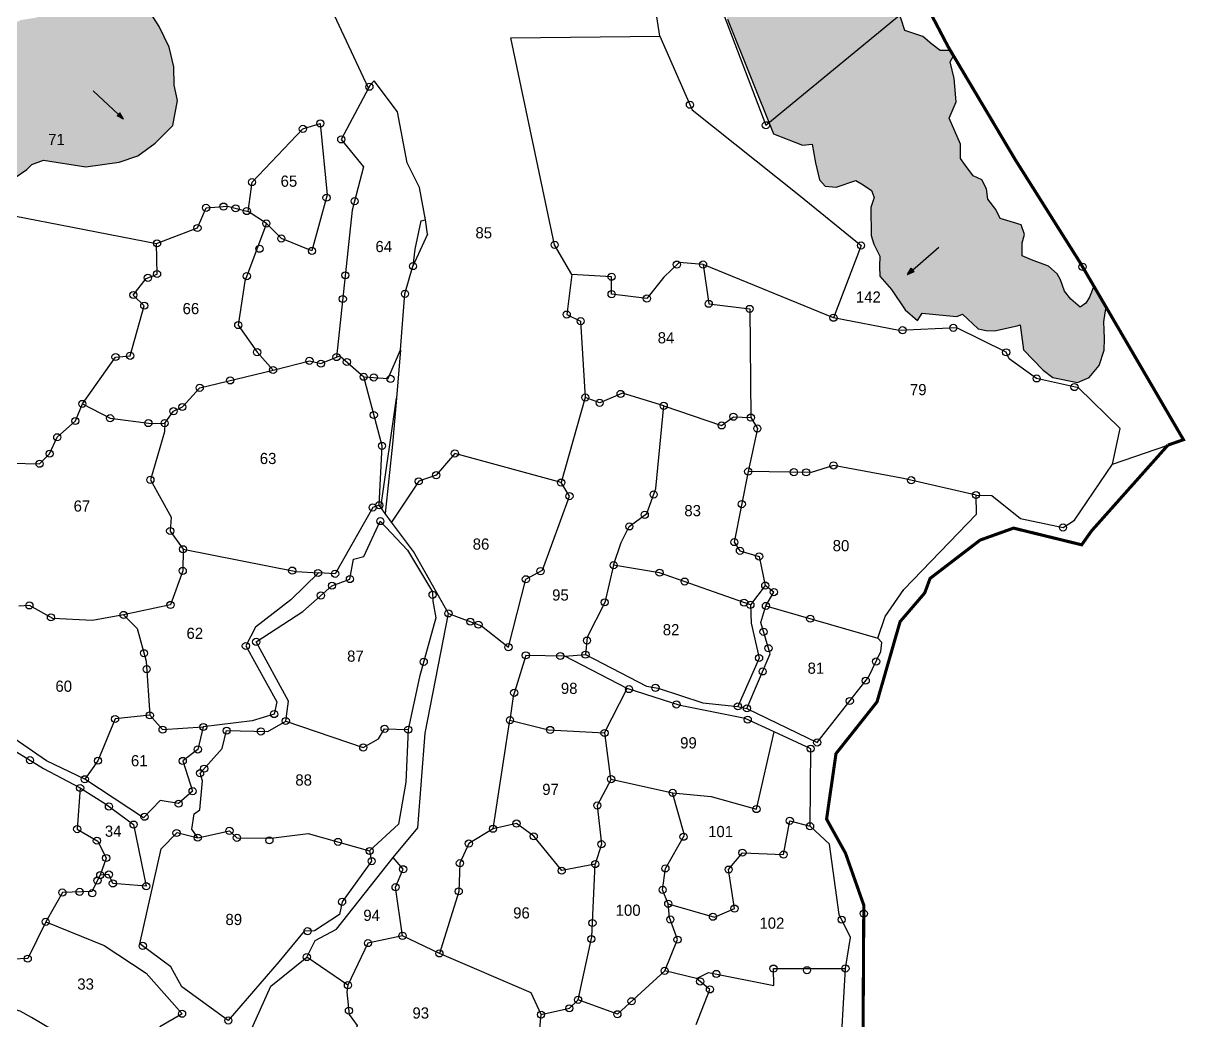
# Model space of a CAD drawing. Header units: metres. Extents: x 280210 to 281891, y 2088431 to 2091353.
# Drawn here: x 280948 to 281891, y 2089552 to 2090361 of the extents above; entities that cross this region are included whole.
import ezdxf
from ezdxf.enums import TextEntityAlignment as Align

# ---------------------------------------------------------------- set-up
doc = ezdxf.new("R2010")
doc.units = ezdxf.units.M
for name, color, linetype in [('POLY_HATCH', 12, 'Continuous'), ('POLY_PARCEL', 6, 'Continuous'), ('POLY_ROAD', 30, 'Continuous'), ('POLY_WATER', 4, 'Continuous'), ('SYM_ARROW', 1, 'Continuous'), ('SYM_STONE', 1, 'Continuous'), ('TEXT_PARCEL', 7, 'Continuous'), ('V_BOUND_LINE', 7, 'Continuous')]:
    doc.layers.add(name, color=color, linetype=linetype)
doc.styles.add('TEXT_MAP', font='')
doc.styles.get('TEXT_MAP').set_extended_font_data('Kruti Dev 050')
pattern_1 = [(0, (280305.359, 2088395.0524), (6.294827, 6.294827), [6.294827, -6.294827]), (90, (280311.654, 2088395.0524), (-6.294827, 6.294827), [6.294827, -6.294827])]

# ---------------------------------------------------------------- blocks, each defined once
blk = doc.blocks.new('STONE')
blk.add_circle((0, 0), 0.851)
blk = doc.blocks.new('ARROWASPECT')
h = blk.add_hatch(color=256)
h.paths.add_polyline_path([(2.85, -2.85), (3.72, -1.98), (0, 0)])
h.paths.add_polyline_path([(0, 0), (1.98, -3.72), (2.85, -2.85)])
for points in [[(0, 0), (17.15, -17.15)], [(0, 0), (1.98, -3.72)], [(0, 0), (3.72, -1.98)], [(3.72, -1.98), (1.98, -3.72)]]:
    blk.add_lwpolyline(points)

msp = doc.modelspace()

# ---------------------------------------------------------------- hatches: boundary and pattern name
at = {"layer": 'POLY_HATCH'}
h = msp.add_hatch(dxfattribs=at)
h.set_pattern_fill('ZIGZAG', color=256, scale=50.35862, style=0)
h.set_pattern_definition(pattern_1)
h.paths.add_polyline_path([(281057.36, 2090586.65), (281048.68, 2090574.85), (281038.26, 2090571.03), (281030.97, 2090565.83), (281028.89, 2090559.58), (281028.89, 2090550.91), (281027.5, 2090539.11), (281026.46, 2090532.18), (281017.78, 2090517.6), (281003.2, 2090511.01), (281002.15, 2090499.36), (280996.59, 2090483.74), (280992.08, 2090473.68), (280983.75, 2090467.78), (280974.72, 2090464.32), (280970.21, 2090456.68), (280972.99, 2090453.21), (280974.03, 2090451.13), (280975.76, 2090445.58), (280975.42, 2090439.68), (280973.68, 2090435.87), (280968.47, 2090432.4), (280963.27, 2090430.66), (280963.27, 2090419.21), (280966.74, 2090379.31), (280966.39, 2090369.25), (280958.06, 2090365.78), (280946.11, 2090363.92), (280937.78, 2090360.1), (280928.41, 2090353.85), (280916.26, 2090351.77), (280900.29, 2090349.34), (280890.22, 2090353.51), (280879.46, 2090348.3), (280873.56, 2090340.67), (280866.62, 2090336.51), (280853.77, 2090338.93), (280846.48, 2090341.02), (280834.68, 2090355.24), (280818.36, 2090360.79), (280811.77, 2090365.65), (280810.03, 2090370.85), (280788.61, 2090346.73), (280793.33, 2090341.01), (280792.99, 2090334.94), (280788.95, 2090318.1), (280788.95, 2090306.32), (280788.61, 2090299.58), (280786.59, 2090289.14), (280789.68, 2090267.79), (280790.35, 2090257.01), (280797.43, 2090243.2), (280806.19, 2090236.13), (280818.04, 2090230.44), (280855.11, 2090223.03), (280866.91, 2090228.76), (280881.06, 2090239.87), (280885.44, 2090245.93), (280889.49, 2090251.66), (280906.67, 2090243.58), (280916.78, 2090237.18), (280922.85, 2090233.47), (280927.23, 2090232.12), (280941.38, 2090236.17), (280950.82, 2090242.57), (280954.86, 2090246.61), (280964.3, 2090250.31), (280998.67, 2090244.92), (281025.63, 2090248.63), (281040.79, 2090253.68), (281054.95, 2090264.12), (281069.1, 2090278.27), (281073.04, 2090298.57), (281070.34, 2090311.03), (281070.01, 2090325.85), (281066.3, 2090342.01), (281058.21, 2090358.52), (281051.47, 2090369.29), (281050.76, 2090379.84), (281079.74, 2090380.51), (281100.3, 2090391.29), (281113.11, 2090397.69), (281117.49, 2090416.21), (281121.87, 2090428.34), (281111.08, 2090447.87), (281096.93, 2090468.42), (281099.63, 2090470.78), (281124.56, 2090458.99), (281135.68, 2090460.33), (281163.72, 2090468.61), (281173.15, 2090478.04), (281182.92, 2090493.53), (281186.29, 2090510.71), (281186.29, 2090523.84), (281185.28, 2090529.57), (281180.23, 2090542.36), (281176.18, 2090553.14), (281171.47, 2090558.53), (281159, 2090569.98), (281149.9, 2090580.42), (281166.07, 2090584.46), (281184.95, 2090562.57), (281207.19, 2090566.95), (281223.11, 2090582.65), (281226.48, 2090597.8), (281228.5, 2090607.91), (281227.49, 2090616.33), (281222.1, 2090631.48), (281210.3, 2090644.95), (281200.19, 2090661.79), (281188.4, 2090671.56), (281177.61, 2090678.3), (281188.06, 2090676.95), (281207.94, 2090672.23), (281217.71, 2090672.57), (281211.99, 2090686.72), (281213.67, 2090693.79), (281220.75, 2090697.49), (281234.9, 2090698.84), (281241.31, 2090706.14), (281237.94, 2090731.06), (281236.92, 2090747.56), (281233.22, 2090762.05), (281224.12, 2090773.16), (281231.87, 2090786.63), (281232.88, 2090804.48), (281224.79, 2090809.53), (281220.75, 2090813.57), (281226.48, 2090820.65), (281235.24, 2090823), (281242.65, 2090831.09), (281253.44, 2090860.05), (281250.06, 2090868.32), (281251.75, 2090878.76), (281248.04, 2090892.57), (281245.34, 2090897.95), (281243.66, 2090908.73), (281149.02, 2090815.98), (281152.27, 2090808.4), (281150.88, 2090802.16), (281150.88, 2090795.22), (281151.58, 2090783.77), (281150.19, 2090776.14), (281135.26, 2090760.7), (281128.32, 2090753.42), (281124.5, 2090736.76), (281125.19, 2090720.8), (281123.8, 2090716.29), (281119.29, 2090712.48), (281114.78, 2090707.27), (281107.84, 2090704.15), (281109.57, 2090697.91), (281110.27, 2090692.01), (281110.27, 2090681.95), (281109.92, 2090676.05), (281105.41, 2090669.8), (281093.95, 2090661.13), (281085.27, 2090659.74), (281081.45, 2090656.62), (281080.76, 2090652.8), (281082.7, 2090636.61), (281079.92, 2090631.75), (281071.94, 2090618.22), (281058.74, 2090610.24), (281058.74, 2090601.22)])
h.paths.add_polyline_path([(281148.11, 2090707.34), (281141.86, 2090710.47), (281135.27, 2090715.32), (281133.19, 2090724), (281131.1, 2090733.02), (281131.8, 2090746.89), (281138.74, 2090755.22), (281144.64, 2090760.43), (281153.32, 2090766.32), (281164.08, 2090767.02), (281176.23, 2090756.26), (281183.18, 2090750.71), (281191.85, 2090741.69), (281192.2, 2090730.94), (281185.61, 2090726.08), (281188.73, 2090721.57), (281191.51, 2090716.71), (281190.81, 2090711.16), (281182.48, 2090709.42), (281173.46, 2090708.73), (281157.14, 2090711.16), (281152.97, 2090710.47)], flags=16)
h = msp.add_hatch(dxfattribs=at)
h.set_pattern_fill('ZIGZAG', color=256, scale=50.35862, style=0)
h.set_pattern_definition(pattern_1)
h.paths.add_polyline_path([(281663.01, 2090355.47), (281659.98, 2090364.57), (281656.61, 2090372.31), (281653.91, 2090382.42), (281656.9, 2090387.96), (281666.34, 2090388.29), (281671.73, 2090386.27), (281674.78, 2090386.62), (281670.35, 2090395.08), (281667.54, 2090403.85), (281659.26, 2090406.14), (281655.21, 2090410.52), (281653.19, 2090426.35), (281650.16, 2090436.79), (281644.77, 2090442.85), (281643.76, 2090449.59), (281645.44, 2090454.64), (281650.36, 2090457.51), (281640.39, 2090461.17), (281633.98, 2090471.27), (281629.27, 2090475.99), (281630.95, 2090486.77), (281633.31, 2090492.83), (281630.95, 2090500.91), (281620.17, 2090508.66), (281615.11, 2090522.13), (281615.45, 2090532.91), (281610.06, 2090542.67), (281611.07, 2090549.75), (281615.45, 2090550.42), (281619.49, 2090550.08), (281623.05, 2090550.04), (281621.88, 2090554.04), (281614.43, 2090577.68), (281609.67, 2090579.92), (281603.6, 2090590.36), (281599.9, 2090592.72), (281585.41, 2090592.72), (281580.01, 2090592.38), (281572.6, 2090593.73), (281572.94, 2090602.15), (281572.94, 2090613.26), (281579.34, 2090624.04), (281576.64, 2090633.47), (281567.88, 2090644.59), (281566.87, 2090655.36), (281566.87, 2090662.77), (281571.93, 2090667.15), (281575.24, 2090669.66), (281567.81, 2090680.43), (281558.71, 2090683.8), (281553.99, 2090689.19), (281551.97, 2090697.61), (281552.64, 2090706.36), (281542.53, 2090718.49), (281545.87, 2090730.4), (281542.2, 2090747.45), (281535.78, 2090756.01), (281528.03, 2090770.49), (281528.7, 2090776.89), (281531.06, 2090787.33), (281530.38, 2090804.85), (281522.97, 2090807.21), (281519.26, 2090818.99), (281416.39, 2090766.02), (281406.95, 2090759.29), (281391.79, 2090745.14), (281389.43, 2090705.4), (281393.47, 2090699.68), (281395.49, 2090693.61), (281407.96, 2090689.91), (281414.7, 2090684.18), (281420.43, 2090684.18), (281428.85, 2090684.86), (281436.61, 2090684.86), (281438.29, 2090682.16), (281428.18, 2090676.44), (281421.78, 2090670.38), (281418.07, 2090659.94), (281414.36, 2090651.85), (281421.47, 2090635.09), (281429.22, 2090625.33), (281444.38, 2090618.93), (281466.96, 2090610.85), (281481.45, 2090610.17), (281493.58, 2090609.5), (281477.41, 2090599.06), (281461.57, 2090587.27), (281450.45, 2090570.09), (281448.77, 2090552.43), (281452.14, 2090542.33), (281456.52, 2090532.56), (281460.9, 2090520.78), (281478.09, 2090511.68), (281481.79, 2090509.66), (281489.54, 2090504.27), (281484.83, 2090496.86), (281479.1, 2090493.83), (281474.38, 2090489.79), (281466.33, 2090468.47), (281469.7, 2090453.98), (281486.89, 2090435.12), (281514.52, 2090431.08), (281520.59, 2090424.68), (281508.46, 2090399.09), (281518.97, 2090364.7), (281556.39, 2090271.54), (281579.98, 2090262.45), (281587.73, 2090263.12), (281590.43, 2090247.96), (281593.8, 2090234.15), (281598.18, 2090229.1), (281607.28, 2090228.43), (281623.16, 2090233.68), (281629.23, 2090230.31), (281635.97, 2090225.59), (281637.99, 2090219.87), (281635.3, 2090211.79), (281635.63, 2090189.22), (281637.65, 2090182.15), (281642.71, 2090172.38), (281642.37, 2090163.96), (281642.71, 2090156.21), (281652.14, 2090145.44), (281663.27, 2090128.93), (281673.04, 2090120.18), (281677.08, 2090126.24), (281696.29, 2090124.22), (281705.05, 2090123.55), (281709.77, 2090125.23), (281722.24, 2090113.44), (281728.98, 2090112.09), (281735.72, 2090111.76), (281754.06, 2090115.96), (281756.42, 2090116.64), (281759.12, 2090096.43), (281774.96, 2090079.93), (281783.04, 2090073.87), (281802.93, 2090069.82), (281812.36, 2090073.87), (281820.45, 2090083.63), (281824.49, 2090096.09), (281824.83, 2090105.19), (281824.49, 2090112.6), (281824.16, 2090119), (281825.5, 2090126.41), (281826.06, 2090131.13), (281816.13, 2090148.16), (281812.74, 2090139.06), (281809.71, 2090134.34), (281804.99, 2090130.97), (281797.58, 2090137.37), (281792.52, 2090144.11), (281789.15, 2090153.2), (281786.46, 2090157.92), (281779.38, 2090164.31), (281765.56, 2090169.37), (281758.15, 2090172.73), (281758.15, 2090183.18), (281759.83, 2090189.91), (281757.14, 2090197.66), (281751.07, 2090199.68), (281740.29, 2090203.05), (281736.58, 2090210.12), (281730.18, 2090218.54), (281729.17, 2090226.96), (281725.46, 2090234.37), (281718.38, 2090237.4), (281711.98, 2090245.82), (281707.94, 2090251.54), (281707.94, 2090263.33), (281698.73, 2090284.41), (281704.46, 2090297.55), (281702.78, 2090316.41), (281699.74, 2090329.88), (281702.35, 2090334.95), (281699.81, 2090339.21), (281691.65, 2090339.31), (281684.92, 2090344.36), (281677.5, 2090350.42)])

# ---------------------------------------------------------------- linework, layer by layer
for points in [[(281699.81, 2090339.21), (281691.65, 2090339.31), (281684.92, 2090344.36), (281677.5, 2090350.42), (281663.01, 2090355.47), (281659.98, 2090364.57), (281656.61, 2090372.31), (281653.91, 2090382.42), (281656.9, 2090387.96), (281666.34, 2090388.29), (281671.73, 2090386.27), (281674.78, 2090386.62)], [(280941.38, 2090236.17), (280950.82, 2090242.57), (280954.86, 2090246.61), (280964.3, 2090250.31), (280998.67, 2090244.92), (281025.63, 2090248.63), (281040.79, 2090253.68), (281054.95, 2090264.12), (281069.1, 2090278.27), (281073.04, 2090298.57), (281070.34, 2090311.03), (281070.01, 2090325.85), (281066.3, 2090342.01), (281058.21, 2090358.52), (281051.47, 2090369.29)], [(281518.97, 2090364.7), (281556.39, 2090271.54), (281579.98, 2090262.45), (281587.73, 2090263.12), (281590.43, 2090247.96), (281593.8, 2090234.15), (281598.18, 2090229.1), (281607.28, 2090228.43), (281623.16, 2090233.68), (281629.23, 2090230.31), (281635.97, 2090225.59), (281637.99, 2090219.87), (281635.3, 2090211.79), (281635.63, 2090189.22), (281637.65, 2090182.15), (281642.71, 2090172.38), (281642.37, 2090163.96), (281642.71, 2090156.21), (281652.14, 2090145.44), (281663.27, 2090128.93), (281673.04, 2090120.18), (281677.08, 2090126.24), (281696.29, 2090124.22), (281705.05, 2090123.55), (281709.77, 2090125.23), (281722.24, 2090113.44), (281728.98, 2090112.09), (281735.72, 2090111.76), (281754.06, 2090115.96), (281756.42, 2090116.64), (281759.12, 2090096.43), (281774.96, 2090079.93), (281783.04, 2090073.87), (281802.93, 2090069.82), (281812.36, 2090073.87), (281820.45, 2090083.63), (281824.49, 2090096.09), (281824.83, 2090105.19), (281824.49, 2090112.6), (281824.16, 2090119), (281825.5, 2090126.41), (281826.06, 2090131.13)], [(281816.13, 2090148.16), (281812.74, 2090139.06), (281809.71, 2090134.34), (281804.99, 2090130.97), (281797.58, 2090137.37), (281792.52, 2090144.11), (281789.15, 2090153.2), (281786.46, 2090157.92), (281779.38, 2090164.31), (281765.56, 2090169.37), (281758.15, 2090172.73), (281758.15, 2090183.18), (281759.83, 2090189.91), (281757.14, 2090197.66), (281751.07, 2090199.68), (281740.29, 2090203.05), (281736.58, 2090210.12), (281730.18, 2090218.54), (281729.17, 2090226.96), (281725.46, 2090234.37), (281718.38, 2090237.4), (281711.98, 2090245.82), (281707.94, 2090251.54), (281707.94, 2090263.33), (281698.73, 2090284.41), (281704.46, 2090297.55), (281702.78, 2090316.41), (281699.74, 2090329.88), (281702.35, 2090334.95)]]:
    msp.add_lwpolyline(points, dxfattribs=at)
at = {"layer": 'POLY_PARCEL'}
for points in [[(281464.15, 2090350.68), (281425.15, 2090600.34)], [(281425.15, 2090600.34), (281433.06, 2090585.99), (281550.19, 2090278.54), (281676.66, 2090383.03)], [(281227.94, 2090308.51), (281168.32, 2090436.1)], [(281392.89, 2090157.45), (281378.85, 2090181.58), (281343.29, 2090349.58), (281464.15, 2090350.68)], [(281464.15, 2090350.68), (281490.4, 2090291.1), (281577.05, 2090222.03), (281627.36, 2090181.04), (281605.02, 2090122.43)], [(281229.26, 2090310.98), (281232.39, 2090314.56)], [(281274.08, 2090201.9), (281269.16, 2090228.02), (281259.32, 2090247.94), (281251.28, 2090289.47), (281232.39, 2090314.56)], [(281227.94, 2090308.51), (281205.79, 2090267.09), (281223.76, 2090244.91), (281214.77, 2090209.58), (281201.96, 2090090.54)], [(281229.26, 2090310.98), (281227.94, 2090308.51)], [(281130.3, 2090208.68), (281133.4, 2090232.47), (281174.67, 2090275.61), (281188.79, 2090280.07), (281194.48, 2090222.13), (281182.06, 2090176.6), (281157.21, 2090186.69), (281145.05, 2090198.85)], [(280785.73, 2090241.75), (280798.43, 2090233.27), (280872.05, 2090218.24), (281055.81, 2090182.55)], [(281055.81, 2090182.55), (281089.14, 2090195.22), (281096.13, 2090211.52), (281113.47, 2090212.81), (281130.3, 2090208.68)], [(281145.05, 2090198.85), (281130.3, 2090208.68)], [(281270.43, 2090201.09), (281265.51, 2090178.07), (281263.95, 2090164.33)], [(281270.43, 2090201.09), (281274.08, 2090201.9)], [(281275.63, 2090190.26), (281274.08, 2090201.9)], [(281145.05, 2090198.85), (281127.7, 2090152.17)], [(281275.63, 2090190.26), (281263.95, 2090164.33)], [(280995.8, 2090052.53), (281022.74, 2090090.57), (281034.6, 2090091.56), (281046.03, 2090132.2), (281037.13, 2090140.85), (281047.51, 2090154.19), (281056.41, 2090157.89), (281055.81, 2090182.55)], [(281253.85, 2090096.46), (281257.48, 2090141.83), (281263.95, 2090164.33)], [(281499.24, 2090165.57), (281479.81, 2090167.34), (281467.44, 2090155.33), (281453.66, 2090138.03), (281425.05, 2090141.56), (281425.05, 2090155.69), (281392.89, 2090157.45)], [(281499.24, 2090165.57), (281503.83, 2090133.79), (281537.04, 2090129.56), (281537.99, 2090041.43)], [(281605.02, 2090122.43), (281499.24, 2090165.57)], [(281127.7, 2090152.17), (281122.26, 2090116.48), (281137.53, 2090094.49), (281150.48, 2090080.01)], [(281392.89, 2090157.45), (281388.65, 2090124.97), (281399.96, 2090119.67), (281403.74, 2090057.68)], [(281831.26, 2090003.66), (281837.62, 2090032.61), (281803.7, 2090065.45), (281769.79, 2090073.22), (281747.53, 2090089.11), (281745.06, 2090094.4), (281705.04, 2090114.31), (281658.41, 2090112.19), (281605.02, 2090122.43)], [(281223.98, 2090074.57), (281243.76, 2090073.18), (281253.85, 2090096.46)], [(281253.85, 2090096.46), (281250.54, 2090057.24)], [(281150.48, 2090080.01), (281179.98, 2090087.51), (281189.3, 2090085.18), (281201.96, 2090090.54)], [(281201.96, 2090090.54), (281204.57, 2090091.64), (281223.98, 2090074.57)], [(281062.57, 2090036.95), (281069.74, 2090046.59), (281076.9, 2090050.04), (281090.99, 2090065.61), (281150.48, 2090080.01)], [(281236.64, 2089970.31), (281238.84, 2090018.44), (281223.98, 2090074.57)], [(281403.74, 2090057.68), (281384.16, 2089988.7)], [(281467.33, 2090050.97), (281433.77, 2090061.21), (281415.4, 2090053.44), (281403.74, 2090057.68)], [(280917.85, 2090012.39), (280938.14, 2090004.5), (280961.13, 2090004), (280969.28, 2090012.15), (280975.46, 2090025.49), (280990.12, 2090038.7), (280995.8, 2090052.53)], [(280995.8, 2090052.53), (281018.33, 2090040.91), (281051.7, 2090036.71), (281062.57, 2090036.95)], [(281237.89, 2089968.58), (281250.54, 2090057.24)], [(281250.54, 2090057.24), (281247.38, 2090019.89), (281241.41, 2089963.74)], [(281426.73, 2089921.78), (281432.71, 2089940.09), (281439.42, 2089953.16), (281453.55, 2089963.75), (281460.97, 2089983.88), (281467.33, 2090050.97)], [(281467.33, 2090050.97), (281514.32, 2090035.08), (281523.86, 2090042.14), (281537.99, 2090041.43)], [(281537.99, 2090041.43), (281543.29, 2090032.6), (281535.87, 2089997.65)], [(281062.57, 2090036.95), (281062.37, 2090029.95), (281051, 2089990.93), (281067.8, 2089960.55), (281067.06, 2089949.43), (281077.44, 2089934.61)], [(281384.16, 2089988.7), (281297.95, 2090012.36), (281282.76, 2089994.7), (281268.62, 2089989.76), (281246.65, 2089956.52)], [(281720.64, 2089978.63), (281661.92, 2089992.03), (281605.03, 2090002.62), (281587.02, 2089996.97), (281535.87, 2089997.65)], [(281535.87, 2089997.65), (281524.57, 2089940.45), (281529.16, 2089933.38), (281544.71, 2089928.79), (281549.69, 2089905.18)], [(281292.73, 2089882.59), (281319.5, 2089872.53), (281341.41, 2089855.23), (281355.54, 2089910.31), (281368.96, 2089917.73), (281390.87, 2089977.75), (281384.16, 2089988.7)], [(281077.44, 2089934.61), (281077.2, 2089917.07), (281067.31, 2089889.5), (281029.25, 2089881.35)], [(281077.44, 2089934.61), (281169.17, 2089916.69), (281187.26, 2089915.62)], [(281426.73, 2089921.78), (281419.45, 2089891.56), (281405.36, 2089863.22), (281403.87, 2089849.16)], [(281537.65, 2089889.51), (281463.96, 2089915.62), (281426.73, 2089921.78)], [(281549.69, 2089905.18), (281537.65, 2089889.51)], [(281550.25, 2089888.67), (281556.69, 2089899.86), (281549.69, 2089905.18)], [(281029.25, 2089881.35), (281004.07, 2089876.73), (280971.92, 2089878.49), (280952.84, 2089889.09), (280944.3, 2089888.4)], [(281537.65, 2089889.51), (281538.21, 2089874.68), (281544.65, 2089846.42), (281527.49, 2089807.22)], [(281534.82, 2089805.6), (281553.61, 2089849.78), (281546.05, 2089875.24), (281550.25, 2089888.67)], [(281550.25, 2089888.67), (281641.09, 2089862.57)], [(281029.25, 2089881.35), (281040.37, 2089870.48), (281047.54, 2089843.8), (281050.49, 2089799.94)], [(281387.12, 2089848.01), (281355.51, 2089848.59), (281345.15, 2089815.29), (281342.63, 2089795.99)], [(281419.34, 2089785.63), (281437.76, 2089821.69)], [(281050.49, 2089799.94), (281022.32, 2089796.98), (281008.48, 2089763.14), (280997.78, 2089748.09)], [(281050.49, 2089799.94), (281060.87, 2089788.33), (281093.91, 2089790.49)], [(281160.81, 2089795.33), (281223.65, 2089773.83), (281236.01, 2089780.89), (281240.96, 2089789.01), (281260.11, 2089788.32)], [(281328.87, 2089707.96), (281342.63, 2089795.99)], [(281342.63, 2089795.99), (281373.98, 2089788.15), (281419.34, 2089785.63)], [(281419.34, 2089785.63), (281424.11, 2089748.29), (281424.67, 2089748.17)], [(281474.57, 2089737.04), (281505.93, 2089733.96), (281542.6, 2089723.88), (281556.86, 2089786.54)], [(281424.67, 2089748.17), (281413.47, 2089726.75), (281416.83, 2089695.41), (281411.79, 2089679.27)], [(281424.67, 2089748.17), (281474.57, 2089737.04)], [(280993.99, 2089741.01), (280991.62, 2089707.65), (281008.42, 2089697.77), (281015.1, 2089684.18), (281010.33, 2089670.37)], [(281471, 2089647.1), (281466.45, 2089658.41), (281468.69, 2089675.76), (281484.09, 2089702.62), (281474.57, 2089737.04)], [(281411.79, 2089679.27), (281384.63, 2089673.96), (281361.91, 2089701.8), (281347.91, 2089712.15), (281328.87, 2089707.96)], [(281471, 2089647.1), (281508.51, 2089636.19), (281524.75, 2089643.18), (281519.99, 2089674.8), (281531.19, 2089688.51), (281564.52, 2089686.98), (281569.56, 2089714.4), (281586.02, 2089709.94)], [(281089.37, 2089700.67), (281115.12, 2089706.24), (281121.13, 2089700.59), (281148.68, 2089700.24), (281179.07, 2089704.12), (281228.83, 2089689.91)], [(281328.87, 2089707.96), (281309.28, 2089695.93), (281302, 2089679.98), (281301.08, 2089657.17), (281285.4, 2089606.81)], [(281255.45, 2089621.08), (281249.85, 2089660.53), (281256.01, 2089675.08), (281247.96, 2089684.69)], [(281397.88, 2089569.21), (281408.99, 2089620.23), (281411.79, 2089679.27)], [(281468.13, 2089592.72), (281478.56, 2089618), (281472.12, 2089635.91), (281471, 2089647.1)], [(280966.08, 2089632.46), (280951.51, 2089602.57), (280939.16, 2089602.08), (280934.95, 2089589.23), (280937.67, 2089576.39), (280935.24, 2089562.81)], [(281255.45, 2089621.08), (281227.45, 2089615.2), (281211.21, 2089581.07)], [(281285.4, 2089606.81), (281255.45, 2089621.08)], [(281367.82, 2089557.15), (281359.89, 2089574.73), (281285.4, 2089606.81)], [(281211.21, 2089581.07), (281177.83, 2089603.86)], [(281468.13, 2089592.72), (281429.77, 2089557.46), (281397.88, 2089569.21)], [(281493.89, 2089586.56), (281468.13, 2089592.72)], [(281493.61, 2089549.07), (281504.8, 2089577.61), (281493.89, 2089586.56)], [(281493.89, 2089586.56), (281503.76, 2089591.42), (281556.67, 2089580.79), (281556.39, 2089594.5), (281614.73, 2089594.63)], [(281211.21, 2089581.07), (281210.37, 2089575.47), (281212.33, 2089557.28), (281218.7, 2089548.4), (281204.14, 2089501.67), (281201.9, 2089485.72), (281180.81, 2089464.06)], [(281367.82, 2089557.15), (281390.78, 2089562.28), (281397.88, 2089569.21)], [(281345.69, 2089507.24), (281358.02, 2089540.09), (281366.98, 2089545.96), (281367.82, 2089557.15)]]:
    msp.add_lwpolyline(points, dxfattribs=at)
at = {"layer": 'POLY_ROAD'}
for points in [[(281831.26, 2090003.66), (281876.33, 2090019.14)], [(281800.52, 2089958.2), (281831.26, 2090003.66)], [(281641.09, 2089862.57), (281646.94, 2089880.15), (281662.01, 2089902.13), (281721.05, 2089963.17), (281720.64, 2089978.63)], [(281720.64, 2089978.63), (281733.38, 2089978.33), (281756.59, 2089959.61), (281791.2, 2089952.28), (281800.52, 2089958.2)], [(281237.89, 2089968.58), (281236.64, 2089970.31)], [(281534.82, 2089805.6), (281591.82, 2089777.92), (281633.35, 2089830.83), (281643.53, 2089851.58), (281644.35, 2089858.91), (281641.09, 2089862.57)], [(281387.12, 2089848.01), (281403.87, 2089849.16)], [(281437.76, 2089821.69), (281387.12, 2089848.01)], [(281403.87, 2089849.16), (281453.42, 2089823.48)], [(281453.42, 2089823.48), (281462.74, 2089821.87), (281498.98, 2089810.07), (281527.49, 2089807.22)], [(281556.86, 2089786.54), (281533.29, 2089797.4), (281480.57, 2089807.83), (281437.76, 2089821.69)], [(281527.49, 2089807.22), (281534.82, 2089805.6)], [(281586.02, 2089709.94), (281586.54, 2089772.88), (281556.86, 2089786.54)], [(281614.73, 2089594.63), (281618.9, 2089619.68), (281609.51, 2089638.46), (281601.68, 2089695.33), (281586.02, 2089709.94)], [(281610.29, 2089514.56), (281614.73, 2089594.63)], [(280998.05, 2089533.55), (280979.18, 2089540.24), (280954.68, 2089554.72), (280945.37, 2089559.89), (280935.24, 2089562.81)]]:
    msp.add_lwpolyline(points, dxfattribs=at)
at = {"layer": 'POLY_WATER'}
for points in [[(281236.64, 2089970.31), (281231.3, 2089968.53), (281200.83, 2089914.73), (281187.26, 2089915.62)], [(281241.41, 2089963.74), (281237.89, 2089968.58)], [(281246.65, 2089956.52), (281241.41, 2089963.74)], [(281160.81, 2089795.33), (281162.96, 2089811.49), (281136.83, 2089859.56), (281174.56, 2089884.06), (281198.27, 2089905.07), (281212.82, 2089910.46), (281215.64, 2089926.52), (281223.99, 2089928.68), (281237.46, 2089957.49), (281259.56, 2089933.79), (281279.79, 2089900.01), (281280.06, 2089892.47), (281282.48, 2089879), (281269.28, 2089831.07), (281260.11, 2089788.32)], [(281292.73, 2089882.59), (281264.45, 2089932.74), (281246.65, 2089956.52)], [(281187.26, 2089915.62), (281164.91, 2089893.54), (281136.22, 2089871.31), (281128.44, 2089856.2), (281153.6, 2089810.95)], [(281247.96, 2089684.69), (281267.81, 2089708.81), (281273.82, 2089785.5), (281292.73, 2089882.59)], [(280997.78, 2089748.09), (280966.75, 2089762.89), (280914.04, 2089799.35), (280906.03, 2089810.02), (280930.51, 2089845.95)], [(281153.6, 2089810.95), (281151.38, 2089800.94), (281133.59, 2089795.39), (281093.91, 2089790.49)], [(281089.37, 2089700.67), (281084.55, 2089707.69), (281086.44, 2089720.08), (281091.02, 2089723.31), (281093.17, 2089746.74), (281091.29, 2089752.94), (281109.07, 2089772.98), (281112.84, 2089787.52), (281146.26, 2089786.71), (281160.81, 2089795.33)], [(281093.91, 2089790.49), (281089.46, 2089772.26), (281077.22, 2089762.93), (281085.23, 2089738.47), (281073.85, 2089728.3), (281058.94, 2089730.97), (281045.38, 2089716.75), (280997.78, 2089748.09)], [(281260.11, 2089788.32), (281258.22, 2089745.77), (281252.29, 2089711.56), (281228.83, 2089689.91)], [(280896.6, 2089753.43), (280904.23, 2089780.2), (280923.3, 2089781.88), (280964.24, 2089756.94), (280993.99, 2089741.01)], [(280993.99, 2089741.01), (280995.65, 2089740.12), (281014.45, 2089728.1), (281037.38, 2089711.32), (281047.6, 2089661.34), (281020.57, 2089663.62), (281017.29, 2089670.78), (281010.33, 2089670.37)], [(281042.51, 2089614.65), (281059.73, 2089691.78), (281072.67, 2089704.98), (281089.37, 2089700.67)], [(281228.83, 2089689.91), (281230.45, 2089681.56), (281206.46, 2089648.71), (281204.31, 2089638.47), (281184.1, 2089625.01), (281175.74, 2089624.74), (281155.19, 2089600.07), (281114.19, 2089552.43)], [(281177.83, 2089603.86), (281184.72, 2089617.42), (281201.85, 2089626.53), (281247.96, 2089684.69)], [(281010.33, 2089670.37), (281003.58, 2089657.07), (280979.6, 2089656.2), (280966.08, 2089632.46)], [(280966.08, 2089632.46), (281013.58, 2089613.23), (281047.6, 2089590.83), (281076.67, 2089557.89), (281058.66, 2089547.25), (281058.25, 2089524.34), (281047.52, 2089521.72)], [(281114.19, 2089552.43), (281076.47, 2089579.64), (281067.57, 2089596.06), (281042.51, 2089614.65)], [(281180.81, 2089464.06), (281148.23, 2089478.12), (281119.09, 2089499.91), (281117.53, 2089511.02), (281148.69, 2089580.29), (281177.83, 2089603.86)]]:
    msp.add_lwpolyline(points, dxfattribs=at)
at = {"layer": 'V_BOUND_LINE', "const_width": 2.52}
for points in [[(281876.33, 2090019.14), (281888.87, 2090023.49), (281805.13, 2090167.01), (281752.28, 2090250.91), (281698.01, 2090342.25), (281676.66, 2090383.03)], [(281814.28, 2089949.48), (281876.33, 2090019.14)], [(281610.29, 2089514.56), (281628.84, 2089511.89), (281629.61, 2089645.89), (281614.77, 2089688.1), (281599.41, 2089715.73), (281607.06, 2089768.87), (281640.34, 2089810.83), (281659.05, 2089875.93), (281679.02, 2089899.21), (281683.37, 2089910.98), (281723.92, 2089942.06), (281751.05, 2089951.79), (281806.34, 2089938.23), (281814.28, 2089949.48)]]:
    msp.add_lwpolyline(points, dxfattribs=at)

# ---------------------------------------------------------------- block references
at = {"layer": 'SYM_ARROW', "xscale": 1.387853348747002, "yscale": 1.387853348747002, "zscale": 1.387853348747002}
for p, rotation in [((281029.26, 2090283.5), 181.9760713261415), ((281665.04, 2090157.6), 86.19129616528268)]:
    msp.add_blockref('ARROWASPECT', p, dxfattribs=dict(at, rotation=rotation))
at = {"layer": 'SYM_STONE', "xscale": 3.403697432576039, "yscale": 3.403697432576039, "zscale": 3.403697432576039}
for p in [(281228.62, 2090309.78), (281488.6, 2090295.18), (281174.67, 2090275.61), (281188.79, 2090280.07), (281550.19, 2090278.54), (281205.79, 2090267.09), (281133.4, 2090232.47), (281193.85, 2090219.8), (281216.66, 2090217), (281096.13, 2090211.52), (281110.28, 2090212.58), (281120.04, 2090211.2), (281129.2, 2090208.94), (281145.05, 2090198.85), (281089.14, 2090195.22), (281056.39, 2090182.77), (281139.53, 2090178.39), (281157.21, 2090186.69), (281378.85, 2090181.58), (281627.36, 2090181.04), (281182.06, 2090176.6), (281263.95, 2090164.33), (281477.97, 2090165.55), (281499.24, 2090165.57), (281807.04, 2090163.72), (281048.96, 2090154.79), (281056.41, 2090157.89), (281129.19, 2090156.18), (281209.1, 2090156.85), (281425.05, 2090155.69), (281037.13, 2090140.85), (281257.48, 2090141.83), (281425.05, 2090141.56), (281046.03, 2090132.2), (281207.03, 2090137.62), (281453.66, 2090138.03), (281503.83, 2090133.79), (281388.65, 2090124.97), (281537.04, 2090129.56), (281605.02, 2090122.43), (281122.26, 2090116.48), (281399.96, 2090119.67), (281661.03, 2090112.31), (281702.26, 2090114.19), (281137.53, 2090094.49), (281745.06, 2090094.4), (281022.74, 2090090.57), (281034.6, 2090091.56), (281179.98, 2090087.51), (281189.3, 2090085.18), (281201.96, 2090090.54), (281210.36, 2090086.55), (281150.48, 2090080.01), (281223.98, 2090074.57), (281232.19, 2090073.99), (281090.99, 2090065.61), (281115.71, 2090071.59), (281245.8, 2090072.84), (281769.79, 2090073.22), (281800.46, 2090066.19), (281403.74, 2090057.68), (281432.35, 2090060.61), (280995.8, 2090052.53), (281069.74, 2090046.59), (281076.9, 2090050.04), (281415.4, 2090053.44), (281467.33, 2090050.97), (280990.12, 2090038.7), (281018.33, 2090040.91), (281049.36, 2090037), (281062.57, 2090036.95), (281232.19, 2090043.54), (281523.86, 2090042.14), (281537.99, 2090041.43), (281514.32, 2090035.08), (281543.29, 2090032.6), (280975.46, 2090025.49), (281238.84, 2090018.44), (280969.28, 2090012.15), (281297.95, 2090012.36), (280961.13, 2090004), (281605.03, 2090002.62), (281051, 2089990.93), (281268.62, 2089989.76), (281282.76, 2089994.7), (281535.87, 2089997.65), (281572.9, 2089997.16), (281582.87, 2089997.03), (281668.08, 2089990.62), (281384.16, 2089988.7), (281236.64, 2089970.31), (281390.87, 2089977.75), (281459.2, 2089979.06), (281530.66, 2089971.25), (281720.64, 2089978.63), (281231.3, 2089968.53), (281451.95, 2089962.55), (281237.46, 2089957.49), (281439.42, 2089953.16), (281791.2, 2089952.28), (281067.06, 2089949.43), (281077.44, 2089934.61), (281524.57, 2089940.45), (281529.16, 2089933.38), (281544.71, 2089928.79), (281077.2, 2089917.07), (281166, 2089917.31), (281187, 2089915.36), (281200.83, 2089914.73), (281367.38, 2089916.85), (281426.73, 2089921.78), (281463.96, 2089915.62), (281198.27, 2089905.07), (281212.82, 2089910.46), (281355.54, 2089910.31), (281484.33, 2089908.41), (281549.69, 2089905.18), (281189.28, 2089897.11), (281279.87, 2089897.7), (281556.69, 2089899.86), (280952.84, 2089889.09), (281067.31, 2089889.5), (281419.45, 2089891.56), (281532.53, 2089891.33), (281537.65, 2089889.51), (281550.25, 2089888.67), (280970.31, 2089879.39), (281029.25, 2089881.35), (281292.73, 2089882.59), (281310.49, 2089875.92), (281586.13, 2089878.36), (281317.05, 2089873.45), (281548.3, 2089867.69), (281136.83, 2089859.56), (281405.08, 2089860.57), (281045.8, 2089850.28), (281128.44, 2089856.2), (281341.41, 2089855.23), (281355.51, 2089848.59), (281383.44, 2089848.07), (281403.87, 2089849.16), (281552.26, 2089854.33), (281272.67, 2089843.37), (281544.65, 2089846.42), (281639.59, 2089843.54), (281047.97, 2089837.37), (281547.56, 2089835.55), (281439.19, 2089821.23), (281460.64, 2089822.24), (281631.16, 2089828.03), (281346.06, 2089818.21), (281618.24, 2089811.57), (281151.38, 2089800.94), (281477.66, 2089808.77), (281527.49, 2089807.22), (281534.82, 2089805.6), (281022.32, 2089796.98), (281050.49, 2089799.94), (281160.81, 2089795.33), (281342.63, 2089795.99), (281535.47, 2089796.4), (281060.87, 2089788.33), (281093.91, 2089790.49), (281112.84, 2089787.52), (281140.64, 2089786.85), (281240.96, 2089789.01), (281260.11, 2089788.32), (281375.22, 2089788.08), (281419.34, 2089785.63), (281089.46, 2089772.26), (281223.65, 2089773.83), (281586.54, 2089772.88), (281591.82, 2089777.92), (280953.32, 2089763.59), (281008.48, 2089763.14), (281077.22, 2089762.93), (281094.62, 2089756.69), (280997.78, 2089748.09), (281091.29, 2089752.94), (281424.67, 2089748.17), (280993.99, 2089741.01), (281085.23, 2089738.47), (281474.57, 2089737.04), (281017.34, 2089725.99), (281073.85, 2089728.3), (281413.47, 2089726.75), (281046.25, 2089717.66), (281542.6, 2089723.88), (280991.62, 2089707.65), (281037.38, 2089711.32), (281115.12, 2089706.24), (281328.87, 2089707.96), (281347.91, 2089712.15), (281569.56, 2089714.4), (281586.02, 2089709.94), (281007.59, 2089698.26), (281072.2, 2089704.5), (281089.37, 2089700.67), (281121.13, 2089700.59), (281147.52, 2089698.52), (281203.16, 2089697.24), (281361.91, 2089701.8), (281483.43, 2089701.46), (281228.83, 2089689.91), (281309.28, 2089695.93), (281416.83, 2089695.41), (281531.19, 2089688.51), (281015.1, 2089684.18), (281230.45, 2089681.56), (281302, 2089679.98), (281411.79, 2089679.27), (281564.52, 2089686.98), (281010.33, 2089670.37), (281017.29, 2089670.78), (281256.01, 2089675.08), (281384.63, 2089673.96), (281468.69, 2089675.76), (281519.99, 2089674.8), (281008.06, 2089665.89), (281020.57, 2089663.62), (281047.6, 2089661.34), (281249.85, 2089660.53), (280979.6, 2089656.2), (280993.58, 2089656.71), (281003.84, 2089655.65), (281301.08, 2089657.17), (281466.45, 2089658.41), (281206.46, 2089648.71), (281471, 2089647.1), (281524.75, 2089643.18), (280966.08, 2089632.46), (281409.52, 2089631.47), (281472.7, 2089634.3), (281507.24, 2089636.56), (281611.64, 2089634.19), (281629.58, 2089639.16), (281178.49, 2089624.83), (281255.45, 2089621.08), (281044.8, 2089612.95), (281227.45, 2089615.2), (281408.61, 2089618.51), (281478.56, 2089618), (280951.51, 2089602.57), (281177.83, 2089603.86), (281285.4, 2089606.81), (281556.39, 2089594.5), (281583.52, 2089593.17), (281614.73, 2089594.63), (281468.13, 2089592.72), (281496.91, 2089584.08), (281510.01, 2089590.16), (281211.21, 2089581.07), (281504.8, 2089577.61), (281397.88, 2089569.21), (281441.24, 2089568), (281076.67, 2089557.89), (281212, 2089560.35), (281367.82, 2089557.15), (281390.78, 2089562.28), (281429.77, 2089557.46), (281114.19, 2089552.43)]:
    msp.add_blockref('STONE', p, dxfattribs=at)

# ---------------------------------------------------------------- texts
at = {"layer": 'TEXT_PARCEL', "style": 'TEXT_MAP'}
for s, p in [('71', (280974.77, 2090262.47)), ('65', (281163.34, 2090228.66)), ('85', (281321.37, 2090186.8)), ('64', (281240.25, 2090175.64)), ('142', (281633.3, 2090134.67)), ('66', (281083.85, 2090125.31)), ('84', (281469.2, 2090101.62)), ('79', (281673.77, 2090059.6)), ('63', (281146.45, 2090003.74)), ('67', (280995.44, 2089965.18)), ('83', (281490.8, 2089961.43)), ('86', (281319.15, 2089934.29)), ('80', (281611.12, 2089933.03)), ('95', (281383.56, 2089893.01)), ('62', (281087.03, 2089861.93)), ('82', (281473.31, 2089864.86)), ('87', (281217.28, 2089843.42)), ('81', (281590.74, 2089833.64)), ('60', (280980.69, 2089819.03)), ('98', (281390.65, 2089817.31)), ('99', (281487.37, 2089773.09)), ('61', (281041.95, 2089758.6)), ('88', (281175.28, 2089742.95)), ('97', (281375.56, 2089735.35)), ('34', (281020.8, 2089701.43)), ('101', (281513.46, 2089701.14)), ('96', (281351.96, 2089635.14)), ('100', (281438.47, 2089637.33)), ('89', (281118.61, 2089629.82)), ('94', (281230.43, 2089633.2)), ('102', (281555.09, 2089626.85)), ('33', (280998.44, 2089577.44)), ('93', (281270.26, 2089553.96))]:
    msp.add_text(s, height=9.065, dxfattribs=at).set_placement(p, align=Align.CENTER)

doc.saveas('drawing.dxf')
